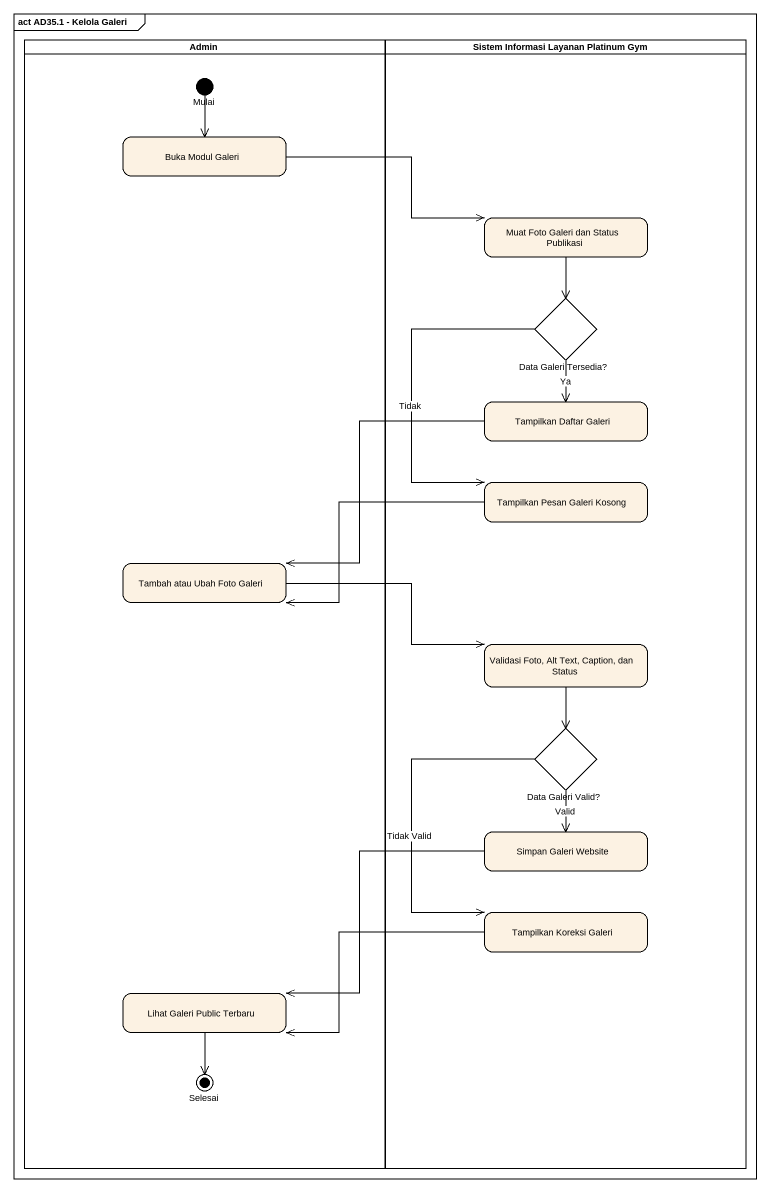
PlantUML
@startuml
mainframe act AD35.1 - Kelola Galeri
hide empty description
state Admin <<partition>> {
  state Mulai <<start>>
  state "Buka Modul Galeri" as Buka_Modul_Galeri
  state "Tambah atau Ubah Foto Galeri" as Tambah_atau_Ubah_Foto_Galeri
  state "Lihat Galeri Public Terbaru" as Lihat_Galeri_Public_Terbaru
  state Selesai <<end>>
}
state "Sistem Informasi Layanan Platinum Gym" as Sistem_Informasi_Layanan <<partition>> {
  state "Muat Foto Galeri dan Status Publikasi" as Muat_Foto_Galeri_dan_Status
  state "Data Galeri Tersedia?" as Data_Galeri_Tersedia <<choice>>
  state "Tampilkan Daftar Galeri" as Tampilkan_Daftar_Galeri
  state "Tampilkan Pesan Galeri Kosong" as Tampilkan_Pesan_Galeri
  state "Validasi Foto, Alt Text, Caption, dan Status" as Validasi_Foto_Alt_Text
  state "Data Galeri Valid?" as Data_Galeri_Valid <<choice>>
  state "Simpan Galeri Website" as Simpan_Galeri_Website
  state "Tampilkan Koreksi Galeri" as Tampilkan_Koreksi_Galeri
}
Mulai --> Buka_Modul_Galeri
Buka_Modul_Galeri -right-> Muat_Foto_Galeri_dan_Status
Muat_Foto_Galeri_dan_Status --> Data_Galeri_Tersedia
Data_Galeri_Tersedia --> Tampilkan_Daftar_Galeri : Ya
Data_Galeri_Tersedia --> Tampilkan_Pesan_Galeri : Tidak
Tampilkan_Daftar_Galeri -left-> Tambah_atau_Ubah_Foto_Galeri
Tampilkan_Pesan_Galeri -left-> Tambah_atau_Ubah_Foto_Galeri
Tambah_atau_Ubah_Foto_Galeri -right-> Validasi_Foto_Alt_Text
Validasi_Foto_Alt_Text --> Data_Galeri_Valid
Data_Galeri_Valid --> Simpan_Galeri_Website : Valid
Data_Galeri_Valid --> Tampilkan_Koreksi_Galeri : Tidak Valid
Simpan_Galeri_Website -left-> Lihat_Galeri_Public_Terbaru
Tampilkan_Koreksi_Galeri -left-> Lihat_Galeri_Public_Terbaru
Lihat_Galeri_Public_Terbaru --> Selesai
@enduml
